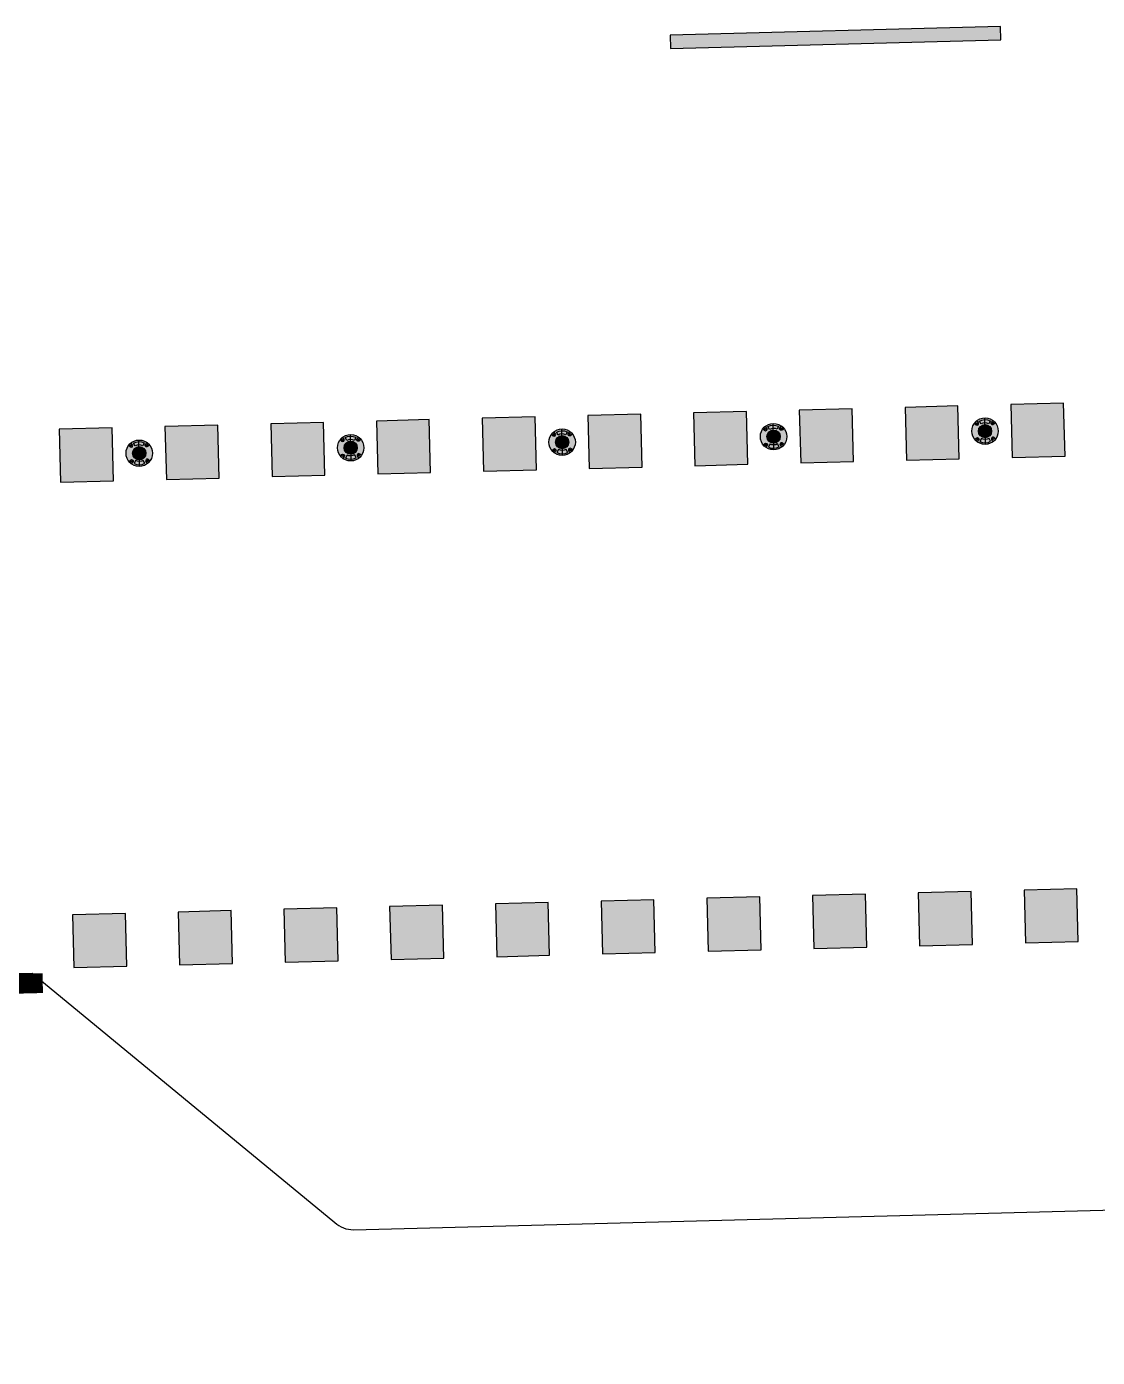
# Model space of a CAD drawing. Header units: metres. Extents: x 668617 to 675126, y 2286318 to 2293677.
# Drawn here: x 669996.17 to 670004.27, y 2287220.8 to 2287230.86 of the extents above; entities that cross this region are included whole.
import ezdxf

# ---------------------------------------------------------------- set-up
doc = ezdxf.new("R2010")
doc.units = ezdxf.units.M
doc.header["$MEASUREMENT"] = 0
for name, color, linetype in [('DMTG-B-CuadrosVerdes', 94, 'Continuous'), ('DMTG-M-VIALETON', 92, 'Continuous'), ('DMTG-PB-BANQUETAS', 251, 'Continuous'), ('DMTG-SH-LINEA DISCONTINUA', 252, 'Continuous'), ('DMTG-SH-LINEA GUARNICION', 40, 'Continuous')]:
    doc.layers.add(name, color=color, linetype=linetype)

# ---------------------------------------------------------------- blocks, each defined once
blk = doc.blocks.new('*U181')
h = blk.add_hatch(color=256)
h.dxf.hatch_style = 1
h.paths.add_polyline_path([(49.595, 3.672), (49.995, 3.672), (49.995, 4.072), (49.595, 4.072)])
h = blk.add_hatch(color=256)
h.dxf.hatch_style = 1
h.paths.add_polyline_path([(49.595, 3.672), (49.995, 3.672), (49.995, 4.072), (49.595, 4.072)])
h = blk.add_hatch(color=256)
h.dxf.hatch_style = 1
h.paths.add_polyline_path([(50.395, 3.672), (50.795, 3.672), (50.795, 4.072), (50.395, 4.072)])
h = blk.add_hatch(color=256)
h.dxf.hatch_style = 1
h.paths.add_polyline_path([(50.395, 3.672), (50.795, 3.672), (50.795, 4.072), (50.395, 4.072)])
h = blk.add_hatch(color=256)
h.dxf.hatch_style = 1
h.paths.add_polyline_path([(51.195, 3.672), (51.595, 3.672), (51.595, 4.072), (51.195, 4.072)])
h = blk.add_hatch(color=256)
h.dxf.hatch_style = 1
h.paths.add_polyline_path([(51.195, 3.672), (51.595, 3.672), (51.595, 4.072), (51.195, 4.072)])
h = blk.add_hatch(color=256)
h.dxf.hatch_style = 1
h.paths.add_polyline_path([(51.995, 3.672), (52.395, 3.672), (52.395, 4.072), (51.995, 4.072)])
h = blk.add_hatch(color=256)
h.dxf.hatch_style = 1
h.paths.add_polyline_path([(51.995, 3.672), (52.395, 3.672), (52.395, 4.072), (51.995, 4.072)])
h = blk.add_hatch(color=256)
h.dxf.hatch_style = 1
h.paths.add_polyline_path([(52.795, 3.672), (53.195, 3.672), (53.195, 4.072), (52.795, 4.072)])
h = blk.add_hatch(color=256)
h.dxf.hatch_style = 1
h.paths.add_polyline_path([(52.795, 3.672), (53.195, 3.672), (53.195, 4.072), (52.795, 4.072)])
h = blk.add_hatch(color=256)
h.dxf.hatch_style = 1
h.paths.add_polyline_path([(53.595, 3.672), (53.995, 3.672), (53.995, 4.072), (53.595, 4.072)])
h = blk.add_hatch(color=256)
h.dxf.hatch_style = 1
h.paths.add_polyline_path([(53.595, 3.672), (53.995, 3.672), (53.995, 4.072), (53.595, 4.072)])
h = blk.add_hatch(color=256)
h.dxf.hatch_style = 1
h.paths.add_polyline_path([(54.395, 3.672), (54.795, 3.672), (54.795, 4.072), (54.395, 4.072)])
h = blk.add_hatch(color=256)
h.dxf.hatch_style = 1
h.paths.add_polyline_path([(54.395, 3.672), (54.795, 3.672), (54.795, 4.072), (54.395, 4.072)])
h = blk.add_hatch(color=256)
h.dxf.hatch_style = 1
h.paths.add_polyline_path([(55.195, 3.672), (55.595, 3.672), (55.595, 4.072), (55.195, 4.072)])
h = blk.add_hatch(color=256)
h.dxf.hatch_style = 1
h.paths.add_polyline_path([(55.195, 3.672), (55.595, 3.672), (55.595, 4.072), (55.195, 4.072)])
h = blk.add_hatch(color=256)
h.dxf.hatch_style = 1
h.paths.add_polyline_path([(55.995, 3.672), (56.395, 3.672), (56.395, 4.072), (55.995, 4.072)])
h = blk.add_hatch(color=256)
h.dxf.hatch_style = 1
h.paths.add_polyline_path([(55.995, 3.672), (56.395, 3.672), (56.395, 4.072), (55.995, 4.072)])
h = blk.add_hatch(color=256)
h.dxf.hatch_style = 1
h.paths.add_polyline_path([(56.795, 3.672), (57.195, 3.672), (57.195, 4.072), (56.795, 4.072)])
h = blk.add_hatch(color=256)
h.dxf.hatch_style = 1
h.paths.add_polyline_path([(56.795, 3.672), (57.195, 3.672), (57.195, 4.072), (56.795, 4.072)])
h = blk.add_hatch(color=256)
h.dxf.hatch_style = 1
h.paths.add_polyline_path([(49.6, 0), (50, 0), (50, 0.4), (49.6, 0.4)])
h = blk.add_hatch(color=256)
h.dxf.hatch_style = 1
h.paths.add_polyline_path([(49.6, 0), (50, 0), (50, 0.4), (49.6, 0.4)])
h = blk.add_hatch(color=256)
h.dxf.hatch_style = 1
h.paths.add_polyline_path([(50.4, 0), (50.8, 0), (50.8, 0.4), (50.4, 0.4)])
h = blk.add_hatch(color=256)
h.dxf.hatch_style = 1
h.paths.add_polyline_path([(50.4, 0), (50.8, 0), (50.8, 0.4), (50.4, 0.4)])
h = blk.add_hatch(color=256)
h.dxf.hatch_style = 1
h.paths.add_polyline_path([(51.2, 0), (51.6, 0), (51.6, 0.4), (51.2, 0.4)])
h = blk.add_hatch(color=256)
h.dxf.hatch_style = 1
h.paths.add_polyline_path([(51.2, 0), (51.6, 0), (51.6, 0.4), (51.2, 0.4)])
h = blk.add_hatch(color=256)
h.dxf.hatch_style = 1
h.paths.add_polyline_path([(52, 0), (52.4, 0), (52.4, 0.4), (52, 0.4)])
h = blk.add_hatch(color=256)
h.dxf.hatch_style = 1
h.paths.add_polyline_path([(52, 0), (52.4, 0), (52.4, 0.4), (52, 0.4)])
h = blk.add_hatch(color=256)
h.dxf.hatch_style = 1
h.paths.add_polyline_path([(52.8, 0), (53.2, 0), (53.2, 0.4), (52.8, 0.4)])
h = blk.add_hatch(color=256)
h.dxf.hatch_style = 1
h.paths.add_polyline_path([(52.8, 0), (53.2, 0), (53.2, 0.4), (52.8, 0.4)])
h = blk.add_hatch(color=256)
h.dxf.hatch_style = 1
h.paths.add_polyline_path([(53.6, 0), (54, 0), (54, 0.4), (53.6, 0.4)])
h = blk.add_hatch(color=256)
h.dxf.hatch_style = 1
h.paths.add_polyline_path([(53.6, 0), (54, 0), (54, 0.4), (53.6, 0.4)])
h = blk.add_hatch(color=256)
h.dxf.hatch_style = 1
h.paths.add_polyline_path([(54.4, 0), (54.8, 0), (54.8, 0.4), (54.4, 0.4)])
h = blk.add_hatch(color=256)
h.dxf.hatch_style = 1
h.paths.add_polyline_path([(54.4, 0), (54.8, 0), (54.8, 0.4), (54.4, 0.4)])
h = blk.add_hatch(color=256)
h.dxf.hatch_style = 1
h.paths.add_polyline_path([(55.2, 0), (55.6, 0), (55.6, 0.4), (55.2, 0.4)])
h = blk.add_hatch(color=256)
h.dxf.hatch_style = 1
h.paths.add_polyline_path([(55.2, 0), (55.6, 0), (55.6, 0.4), (55.2, 0.4)])
h = blk.add_hatch(color=256)
h.dxf.hatch_style = 1
h.paths.add_polyline_path([(56, 0), (56.4, 0), (56.4, 0.4), (56, 0.4)])
h = blk.add_hatch(color=256)
h.dxf.hatch_style = 1
h.paths.add_polyline_path([(56, 0), (56.4, 0), (56.4, 0.4), (56, 0.4)])
h = blk.add_hatch(color=256)
h.dxf.hatch_style = 1
h.paths.add_polyline_path([(56.8, 0), (57.2, 0), (57.2, 0.4), (56.8, 0.4)])
h = blk.add_hatch(color=256)
h.dxf.hatch_style = 1
h.paths.add_polyline_path([(56.8, 0), (57.2, 0), (57.2, 0.4), (56.8, 0.4)])
for points in [[(49.595, 3.672), (49.995, 3.672), (49.995, 4.072), (49.595, 4.072)], [(49.595, 3.672), (49.995, 3.672), (49.995, 4.072), (49.595, 4.072)], [(50.395, 3.672), (50.795, 3.672), (50.795, 4.072), (50.395, 4.072)], [(50.395, 3.672), (50.795, 3.672), (50.795, 4.072), (50.395, 4.072)], [(51.195, 3.672), (51.595, 3.672), (51.595, 4.072), (51.195, 4.072)], [(51.195, 3.672), (51.595, 3.672), (51.595, 4.072), (51.195, 4.072)], [(51.995, 3.672), (52.395, 3.672), (52.395, 4.072), (51.995, 4.072)], [(51.995, 3.672), (52.395, 3.672), (52.395, 4.072), (51.995, 4.072)], [(52.795, 3.672), (53.195, 3.672), (53.195, 4.072), (52.795, 4.072)], [(52.795, 3.672), (53.195, 3.672), (53.195, 4.072), (52.795, 4.072)], [(53.595, 3.672), (53.995, 3.672), (53.995, 4.072), (53.595, 4.072)], [(53.595, 3.672), (53.995, 3.672), (53.995, 4.072), (53.595, 4.072)], [(54.395, 3.672), (54.795, 3.672), (54.795, 4.072), (54.395, 4.072)], [(54.395, 3.672), (54.795, 3.672), (54.795, 4.072), (54.395, 4.072)], [(55.195, 3.672), (55.595, 3.672), (55.595, 4.072), (55.195, 4.072)], [(55.195, 3.672), (55.595, 3.672), (55.595, 4.072), (55.195, 4.072)], [(55.995, 3.672), (56.395, 3.672), (56.395, 4.072), (55.995, 4.072)], [(55.995, 3.672), (56.395, 3.672), (56.395, 4.072), (55.995, 4.072)], [(56.795, 3.672), (57.195, 3.672), (57.195, 4.072), (56.795, 4.072)], [(56.795, 3.672), (57.195, 3.672), (57.195, 4.072), (56.795, 4.072)], [(49.6, 0), (50, 0), (50, 0.4), (49.6, 0.4)], [(49.6, 0), (50, 0), (50, 0.4), (49.6, 0.4)], [(50.4, 0), (50.8, 0), (50.8, 0.4), (50.4, 0.4)], [(50.4, 0), (50.8, 0), (50.8, 0.4), (50.4, 0.4)], [(51.2, 0), (51.6, 0), (51.6, 0.4), (51.2, 0.4)], [(51.2, 0), (51.6, 0), (51.6, 0.4), (51.2, 0.4)], [(52, 0), (52.4, 0), (52.4, 0.4), (52, 0.4)], [(52, 0), (52.4, 0), (52.4, 0.4), (52, 0.4)], [(52.8, 0), (53.2, 0), (53.2, 0.4), (52.8, 0.4)], [(52.8, 0), (53.2, 0), (53.2, 0.4), (52.8, 0.4)], [(53.6, 0), (54, 0), (54, 0.4), (53.6, 0.4)], [(53.6, 0), (54, 0), (54, 0.4), (53.6, 0.4)], [(54.4, 0), (54.8, 0), (54.8, 0.4), (54.4, 0.4)], [(54.4, 0), (54.8, 0), (54.8, 0.4), (54.4, 0.4)], [(55.2, 0), (55.6, 0), (55.6, 0.4), (55.2, 0.4)], [(55.2, 0), (55.6, 0), (55.6, 0.4), (55.2, 0.4)], [(56, 0), (56.4, 0), (56.4, 0.4), (56, 0.4)], [(56, 0), (56.4, 0), (56.4, 0.4), (56, 0.4)], [(56.8, 0), (57.2, 0), (57.2, 0.4), (56.8, 0.4)], [(56.8, 0), (57.2, 0), (57.2, 0.4), (56.8, 0.4)]]:
    blk.add_lwpolyline(points, close=True)
blk = doc.blocks.new('*U156')
blk.add_hatch(color=252).paths.add_polyline_path([(49.989, 1.152), (52.488, 1.212), (52.486, 1.312), (49.986, 1.252)])
blk.add_lwpolyline([(49.989, 1.152), (52.488, 1.212), (52.486, 1.312), (49.986, 1.252)], close=True)
blk = doc.blocks.new('*U182')
at = {"true_color": 0x58ba48}
h = blk.add_hatch(color=85, dxfattribs=at)
h.dxf.hatch_style = 1
h.paths.add_polyline_path([(-3.036, 11.514, 1), (-2.936, 11.514, 1)], flags=0)
h.paths.add_polyline_path([(-3.037, 11.582), (-3.048, 11.593, 0.062746), (-3.065, 11.576), (-3.054, 11.565, 0.413879), (-3.037, 11.565, 0.414549)], flags=17)
h.paths.add_polyline_path([(-3.039, 11.574, -1), (-3.052, 11.574, -1)], flags=16)
h.paths.add_polyline_path([(-3.036, 11.514, 1), (-2.936, 11.514, 1)], flags=16)
h.paths.add_polyline_path([(-2.925, 11.593), (-2.936, 11.582, 0.413879), (-2.936, 11.565, 0.414549), (-2.918, 11.565), (-2.907, 11.576, 0.062746)], flags=17)
h.paths.add_polyline_path([(-2.921, 11.574, -1), (-2.933, 11.574, -1)], flags=16)
h.paths.add_polyline_path([(-2.907, 11.453), (-2.918, 11.464, 0.413879), (-2.936, 11.464, 0.414549), (-2.936, 11.446), (-2.925, 11.435, 0.062746)], flags=17)
h.paths.add_polyline_path([(-2.933, 11.455, -1), (-2.921, 11.455, -1)], flags=16)
h.paths.add_polyline_path([(-3.037, 11.464, 0.414549), (-3.054, 11.464), (-3.065, 11.453, 0.062746), (-3.048, 11.435), (-3.037, 11.446, 0.413879)], flags=17)
h.paths.add_polyline_path([(-3.052, 11.455, -1), (-3.039, 11.455, -1)], flags=16)
h.paths.add_polyline_path([(-2.907, 11.576), (-2.918, 11.565, -0.414549), (-2.936, 11.565, -0.413879), (-2.936, 11.582), (-2.925, 11.593, 0.342564), (-3.048, 11.593), (-3.037, 11.582, -0.414549), (-3.037, 11.565, -0.413879), (-3.054, 11.565), (-3.065, 11.576, 0.166532), (-3.086, 11.514, 0.166532), (-3.065, 11.453), (-3.054, 11.464, -0.414549), (-3.037, 11.464, -0.413879), (-3.037, 11.446), (-3.048, 11.435, 0.342564), (-2.925, 11.435), (-2.936, 11.446, -0.414549), (-2.936, 11.464, -0.413879), (-2.918, 11.464), (-2.907, 11.453, 0.166532), (-2.886, 11.514, 0.166532)])
h.paths.add_polyline_path([(-2.936, 11.514, -1), (-3.036, 11.514, -1)], flags=0)
h.paths.add_polyline_path([(-2.957, 11.57, 0.245947), (-3.015, 11.57), (-3.027, 11.592, -0.245947), (-2.946, 11.592)], flags=16)
h.paths.add_polyline_path([(-2.957, 11.459), (-2.946, 11.437, -0.245947), (-3.027, 11.437), (-3.015, 11.459, 0.245947)], flags=16)
at = {"true_color": 0xc7c8ca}
h = blk.add_hatch(color=9, dxfattribs=at)
h.dxf.hatch_style = 1
h.paths.add_polyline_path([(-2.946, 11.592, 0.245947), (-3.027, 11.592), (-3.015, 11.57, -0.245947), (-2.957, 11.57)])
h.paths.add_polyline_path([(-2.946, 11.437), (-2.957, 11.459, -0.245947), (-3.015, 11.459), (-3.027, 11.437, 0.245947)])
at = {"true_color": 0x58ba48}
h = blk.add_hatch(color=85, dxfattribs=at)
h.dxf.hatch_style = 1
h.paths.add_polyline_path([(-1.436, 11.514, 1), (-1.336, 11.514, 1)], flags=0)
h.paths.add_polyline_path([(-1.437, 11.582), (-1.448, 11.593, 0.062746), (-1.465, 11.575), (-1.454, 11.565, 0.413879), (-1.437, 11.565, 0.414549)], flags=17)
h.paths.add_polyline_path([(-1.439, 11.573, -1), (-1.452, 11.573, -1)], flags=16)
h.paths.add_polyline_path([(-1.436, 11.514, 1), (-1.336, 11.514, 1)], flags=16)
h.paths.add_polyline_path([(-1.325, 11.593), (-1.336, 11.582, 0.413879), (-1.336, 11.565, 0.414549), (-1.318, 11.565), (-1.307, 11.575, 0.062746)], flags=17)
h.paths.add_polyline_path([(-1.321, 11.573, -1), (-1.333, 11.573, -1)], flags=16)
h.paths.add_polyline_path([(-1.307, 11.453), (-1.318, 11.464, 0.413879), (-1.336, 11.464, 0.414549), (-1.336, 11.446), (-1.325, 11.435, 0.062746)], flags=17)
h.paths.add_polyline_path([(-1.333, 11.455, -1), (-1.321, 11.455, -1)], flags=16)
h.paths.add_polyline_path([(-1.437, 11.464, 0.414549), (-1.454, 11.464), (-1.465, 11.453, 0.062746), (-1.448, 11.435), (-1.437, 11.446, 0.413879)], flags=17)
h.paths.add_polyline_path([(-1.452, 11.455, -1), (-1.439, 11.455, -1)], flags=16)
h.paths.add_polyline_path([(-1.307, 11.575), (-1.318, 11.565, -0.414549), (-1.336, 11.565, -0.413879), (-1.336, 11.582), (-1.325, 11.593, 0.342564), (-1.448, 11.593), (-1.437, 11.582, -0.414549), (-1.437, 11.565, -0.413879), (-1.454, 11.565), (-1.465, 11.575, 0.166532), (-1.486, 11.514, 0.166532), (-1.465, 11.453), (-1.454, 11.464, -0.414549), (-1.437, 11.464, -0.413879), (-1.437, 11.446), (-1.448, 11.435, 0.342564), (-1.325, 11.435), (-1.336, 11.446, -0.414549), (-1.336, 11.464, -0.413879), (-1.318, 11.464), (-1.307, 11.453, 0.166532), (-1.286, 11.514, 0.166532)])
h.paths.add_polyline_path([(-1.336, 11.514, -1), (-1.436, 11.514, -1)], flags=0)
h.paths.add_polyline_path([(-1.357, 11.569, 0.245947), (-1.415, 11.569), (-1.427, 11.592, -0.245947), (-1.346, 11.592)], flags=16)
h.paths.add_polyline_path([(-1.357, 11.459), (-1.346, 11.437, -0.245947), (-1.427, 11.437), (-1.415, 11.459, 0.245947)], flags=16)
at = {"true_color": 0xc7c8ca}
h = blk.add_hatch(color=9, dxfattribs=at)
h.dxf.hatch_style = 1
h.paths.add_polyline_path([(-1.346, 11.592, 0.245947), (-1.427, 11.592), (-1.415, 11.569, -0.245947), (-1.357, 11.569)])
h.paths.add_polyline_path([(-1.346, 11.437), (-1.357, 11.459, -0.245947), (-1.415, 11.459), (-1.427, 11.437, 0.245947)])
at = {"true_color": 0x58ba48}
h = blk.add_hatch(color=85, dxfattribs=at)
h.dxf.hatch_style = 1
h.paths.add_polyline_path([(0.164, 11.514, 1), (0.264, 11.514, 1)], flags=0)
h.paths.add_polyline_path([(0.163, 11.582), (0.152, 11.593, 0.062746), (0.135, 11.575), (0.146, 11.564, 0.413879), (0.163, 11.564, 0.414549)], flags=17)
h.paths.add_polyline_path([(0.161, 11.573, -1), (0.148, 11.573, -1)], flags=16)
h.paths.add_polyline_path([(0.164, 11.514, 1), (0.264, 11.514, 1)], flags=16)
h.paths.add_polyline_path([(0.275, 11.593), (0.264, 11.582, 0.413879), (0.264, 11.564, 0.414549), (0.282, 11.564), (0.293, 11.575, 0.062746)], flags=17)
h.paths.add_polyline_path([(0.279, 11.573, -1), (0.267, 11.573, -1)], flags=16)
h.paths.add_polyline_path([(0.293, 11.453), (0.282, 11.463, 0.413879), (0.264, 11.463, 0.414549), (0.264, 11.446), (0.275, 11.435, 0.062746)], flags=17)
h.paths.add_polyline_path([(0.267, 11.455, -1), (0.279, 11.455, -1)], flags=16)
h.paths.add_polyline_path([(0.163, 11.463, 0.414549), (0.146, 11.463), (0.135, 11.453, 0.062746), (0.152, 11.435), (0.163, 11.446, 0.413879)], flags=17)
h.paths.add_polyline_path([(0.148, 11.455, -1), (0.161, 11.455, -1)], flags=16)
h.paths.add_polyline_path([(0.293, 11.575), (0.282, 11.564, -0.414549), (0.264, 11.564, -0.413879), (0.264, 11.582), (0.275, 11.593, 0.342564), (0.152, 11.593), (0.163, 11.582, -0.414549), (0.163, 11.564, -0.413879), (0.146, 11.564), (0.135, 11.575, 0.166532), (0.114, 11.514, 0.166532), (0.135, 11.453), (0.146, 11.463, -0.414549), (0.163, 11.463, -0.413879), (0.163, 11.446), (0.152, 11.435, 0.342564), (0.275, 11.435), (0.264, 11.446, -0.414549), (0.264, 11.463, -0.413879), (0.282, 11.463), (0.293, 11.453, 0.166532), (0.314, 11.514, 0.166532)])
h.paths.add_polyline_path([(0.264, 11.514, -1), (0.164, 11.514, -1)], flags=0)
h.paths.add_polyline_path([(0.243, 11.569, 0.245947), (0.185, 11.569), (0.173, 11.591, -0.245947), (0.254, 11.591)], flags=16)
h.paths.add_polyline_path([(0.243, 11.459), (0.254, 11.436, -0.245947), (0.173, 11.436), (0.185, 11.459, 0.245947)], flags=16)
at = {"true_color": 0xc7c8ca}
h = blk.add_hatch(color=9, dxfattribs=at)
h.dxf.hatch_style = 1
h.paths.add_polyline_path([(0.254, 11.591, 0.245947), (0.173, 11.591), (0.185, 11.569, -0.245947), (0.243, 11.569)])
h.paths.add_polyline_path([(0.254, 11.436), (0.243, 11.459, -0.245947), (0.185, 11.459), (0.173, 11.436, 0.245947)])
at = {"true_color": 0x58ba48}
h = blk.add_hatch(color=85, dxfattribs=at)
h.dxf.hatch_style = 1
h.paths.add_polyline_path([(1.764, 11.514, 1), (1.864, 11.514, 1)], flags=0)
h.paths.add_polyline_path([(1.763, 11.582), (1.752, 11.593, 0.062746), (1.735, 11.575), (1.746, 11.564, 0.413879), (1.763, 11.564, 0.414549)], flags=17)
h.paths.add_polyline_path([(1.761, 11.573, -1), (1.748, 11.573, -1)], flags=16)
h.paths.add_polyline_path([(1.764, 11.514, 1), (1.864, 11.514, 1)], flags=16)
h.paths.add_polyline_path([(1.875, 11.593), (1.864, 11.582, 0.413879), (1.864, 11.564, 0.414549), (1.882, 11.564), (1.893, 11.575, 0.062746)], flags=17)
h.paths.add_polyline_path([(1.879, 11.573, -1), (1.867, 11.573, -1)], flags=16)
h.paths.add_polyline_path([(1.893, 11.452), (1.882, 11.463, 0.413879), (1.864, 11.463, 0.414549), (1.864, 11.446), (1.875, 11.435, 0.062746)], flags=17)
h.paths.add_polyline_path([(1.867, 11.454, -1), (1.879, 11.454, -1)], flags=16)
h.paths.add_polyline_path([(1.763, 11.463, 0.414549), (1.746, 11.463), (1.735, 11.453, 0.062746), (1.752, 11.435), (1.763, 11.446, 0.413879)], flags=17)
h.paths.add_polyline_path([(1.748, 11.454, -1), (1.761, 11.454, -1)], flags=16)
h.paths.add_polyline_path([(1.893, 11.575), (1.882, 11.564, -0.414549), (1.864, 11.564, -0.413879), (1.864, 11.582), (1.875, 11.593, 0.342564), (1.752, 11.593), (1.763, 11.582, -0.414549), (1.763, 11.564, -0.413879), (1.746, 11.564), (1.735, 11.575, 0.166532), (1.714, 11.514, 0.166532), (1.735, 11.453), (1.746, 11.463, -0.414549), (1.763, 11.463, -0.413879), (1.763, 11.446), (1.752, 11.435, 0.342564), (1.875, 11.435), (1.864, 11.446, -0.414549), (1.864, 11.463, -0.413879), (1.882, 11.463), (1.893, 11.452, 0.166532), (1.914, 11.514, 0.166532)])
h.paths.add_polyline_path([(1.864, 11.514, -1), (1.764, 11.514, -1)], flags=0)
h.paths.add_polyline_path([(1.843, 11.569, 0.245947), (1.785, 11.569), (1.773, 11.591, -0.245947), (1.854, 11.591)], flags=16)
h.paths.add_polyline_path([(1.843, 11.458), (1.854, 11.436, -0.245947), (1.773, 11.436), (1.785, 11.458, 0.245947)], flags=16)
at = {"true_color": 0xc7c8ca}
h = blk.add_hatch(color=9, dxfattribs=at)
h.dxf.hatch_style = 1
h.paths.add_polyline_path([(1.854, 11.591, 0.245947), (1.773, 11.591), (1.785, 11.569, -0.245947), (1.843, 11.569)])
h.paths.add_polyline_path([(1.854, 11.436), (1.843, 11.458, -0.245947), (1.785, 11.458), (1.773, 11.436, 0.245947)])
at = {"true_color": 0x58ba48}
h = blk.add_hatch(color=85, dxfattribs=at)
h.dxf.hatch_style = 1
h.paths.add_polyline_path([(3.364, 11.514, 1), (3.464, 11.514, 1)], flags=0)
h.paths.add_polyline_path([(3.363, 11.582), (3.352, 11.593, 0.062746), (3.335, 11.575), (3.346, 11.564, 0.413879), (3.363, 11.564, 0.414549)], flags=17)
h.paths.add_polyline_path([(3.361, 11.573, -1), (3.348, 11.573, -1)], flags=16)
h.paths.add_polyline_path([(3.364, 11.514, 1), (3.464, 11.514, 1)], flags=16)
h.paths.add_polyline_path([(3.475, 11.593), (3.464, 11.582, 0.413879), (3.464, 11.564, 0.414549), (3.482, 11.564), (3.493, 11.575, 0.062746)], flags=17)
h.paths.add_polyline_path([(3.479, 11.573, -1), (3.467, 11.573, -1)], flags=16)
h.paths.add_polyline_path([(3.493, 11.452), (3.482, 11.463, 0.413879), (3.464, 11.463, 0.414549), (3.464, 11.445), (3.475, 11.435, 0.062746)], flags=17)
h.paths.add_polyline_path([(3.467, 11.454, -1), (3.479, 11.454, -1)], flags=16)
h.paths.add_polyline_path([(3.363, 11.463, 0.414549), (3.346, 11.463), (3.335, 11.452, 0.062746), (3.352, 11.435), (3.363, 11.445, 0.413879)], flags=17)
h.paths.add_polyline_path([(3.348, 11.454, -1), (3.361, 11.454, -1)], flags=16)
h.paths.add_polyline_path([(3.493, 11.575), (3.482, 11.564, -0.414549), (3.464, 11.564, -0.413879), (3.464, 11.582), (3.475, 11.593, 0.342564), (3.352, 11.593), (3.363, 11.582, -0.414549), (3.363, 11.564, -0.413879), (3.346, 11.564), (3.335, 11.575, 0.166532), (3.314, 11.514, 0.166532), (3.335, 11.452), (3.346, 11.463, -0.414549), (3.363, 11.463, -0.413879), (3.363, 11.445), (3.352, 11.435, 0.342564), (3.475, 11.435), (3.464, 11.445, -0.414549), (3.464, 11.463, -0.413879), (3.482, 11.463), (3.493, 11.452, 0.166532), (3.514, 11.514, 0.166532)])
h.paths.add_polyline_path([(3.464, 11.514, -1), (3.364, 11.514, -1)], flags=0)
h.paths.add_polyline_path([(3.443, 11.569, 0.245947), (3.385, 11.569), (3.373, 11.591, -0.245947), (3.454, 11.591)], flags=16)
h.paths.add_polyline_path([(3.443, 11.458), (3.454, 11.436, -0.245947), (3.373, 11.436), (3.385, 11.458, 0.245947)], flags=16)
at = {"true_color": 0xc7c8ca}
h = blk.add_hatch(color=9, dxfattribs=at)
h.dxf.hatch_style = 1
h.paths.add_polyline_path([(3.454, 11.591, 0.245947), (3.373, 11.591), (3.385, 11.569, -0.245947), (3.443, 11.569)])
h.paths.add_polyline_path([(3.454, 11.436), (3.443, 11.458, -0.245947), (3.385, 11.458), (3.373, 11.436, 0.245947)])
at = {"true_color": 0x58ba48}
h = blk.add_hatch(color=85, dxfattribs=at)
h.dxf.hatch_style = 1
h.paths.add_polyline_path([(-3.036, 11.514, 1), (-2.936, 11.514, 1)])
h = blk.add_hatch(color=85, dxfattribs=at)
h.dxf.hatch_style = 1
h.paths.add_polyline_path([(-1.436, 11.514, 1), (-1.336, 11.514, 1)])
h = blk.add_hatch(color=85, dxfattribs=at)
h.dxf.hatch_style = 1
h.paths.add_polyline_path([(0.164, 11.514, 1), (0.264, 11.514, 1)])
h = blk.add_hatch(color=85, dxfattribs=at)
h.dxf.hatch_style = 1
h.paths.add_polyline_path([(1.764, 11.514, 1), (1.864, 11.514, 1)])
h = blk.add_hatch(color=85, dxfattribs=at)
h.dxf.hatch_style = 1
h.paths.add_polyline_path([(3.364, 11.514, 1), (3.464, 11.514, 1)])
at = {"color": 18, "true_color": 0x000000}
for points in [[(-3.037, 11.582), (-3.048, 11.593, 0.062746), (-3.065, 11.576), (-3.054, 11.565, 0.413879), (-3.037, 11.565, 0.414549)], [(-2.946, 11.592), (-2.957, 11.57, 0.245947), (-3.015, 11.57), (-3.027, 11.592, -0.245947)], [(-2.936, 11.582), (-2.925, 11.593, -0.062746), (-2.907, 11.576), (-2.918, 11.565, -0.413879), (-2.936, 11.565, -0.414549)], [(-1.437, 11.582), (-1.448, 11.593, 0.062746), (-1.465, 11.575), (-1.454, 11.565, 0.413879), (-1.437, 11.565, 0.414549)], [(-1.346, 11.592), (-1.357, 11.569, 0.245947), (-1.415, 11.569), (-1.427, 11.592, -0.245947)], [(-1.336, 11.582), (-1.325, 11.593, -0.062746), (-1.307, 11.575), (-1.318, 11.565, -0.413879), (-1.336, 11.565, -0.414549)], [(0.163, 11.582), (0.152, 11.593, 0.062746), (0.135, 11.575), (0.146, 11.564, 0.413879), (0.163, 11.564, 0.414549)], [(0.254, 11.591), (0.243, 11.569, 0.245947), (0.185, 11.569), (0.173, 11.591, -0.245947)], [(0.264, 11.582), (0.275, 11.593, -0.062746), (0.293, 11.575), (0.282, 11.564, -0.413879), (0.264, 11.564, -0.414549)], [(1.763, 11.582), (1.752, 11.593, 0.062746), (1.735, 11.575), (1.746, 11.564, 0.413879), (1.763, 11.564, 0.414549)], [(1.854, 11.591), (1.843, 11.569, 0.245947), (1.785, 11.569), (1.773, 11.591, -0.245947)], [(1.864, 11.582), (1.875, 11.593, -0.062746), (1.893, 11.575), (1.882, 11.564, -0.413879), (1.864, 11.564, -0.414549)], [(3.363, 11.582), (3.352, 11.593, 0.062746), (3.335, 11.575), (3.346, 11.564, 0.413879), (3.363, 11.564, 0.414549)], [(3.454, 11.591), (3.443, 11.569, 0.245947), (3.385, 11.569), (3.373, 11.591, -0.245947)], [(3.464, 11.582), (3.475, 11.593, -0.062746), (3.493, 11.575), (3.482, 11.564, -0.413879), (3.464, 11.564, -0.414549)], [(-3.037, 11.446), (-3.048, 11.435, -0.062746), (-3.065, 11.453), (-3.054, 11.464, -0.413879), (-3.037, 11.464, -0.414549)], [(-2.946, 11.437), (-2.957, 11.459, -0.245947), (-3.015, 11.459), (-3.027, 11.437, 0.245947)], [(-2.936, 11.446), (-2.925, 11.435, 0.062746), (-2.907, 11.453), (-2.918, 11.464, 0.413879), (-2.936, 11.464, 0.414549)], [(-1.437, 11.446), (-1.448, 11.435, -0.062746), (-1.465, 11.453), (-1.454, 11.464, -0.413879), (-1.437, 11.464, -0.414549)], [(-1.346, 11.437), (-1.357, 11.459, -0.245947), (-1.415, 11.459), (-1.427, 11.437, 0.245947)], [(-1.336, 11.446), (-1.325, 11.435, 0.062746), (-1.307, 11.453), (-1.318, 11.464, 0.413879), (-1.336, 11.464, 0.414549)], [(0.163, 11.446), (0.152, 11.435, -0.062746), (0.135, 11.453), (0.146, 11.463, -0.413879), (0.163, 11.463, -0.414549)], [(0.254, 11.436), (0.243, 11.459, -0.245947), (0.185, 11.459), (0.173, 11.436, 0.245947)], [(0.264, 11.446), (0.275, 11.435, 0.062746), (0.293, 11.453), (0.282, 11.463, 0.413879), (0.264, 11.463, 0.414549)], [(1.763, 11.446), (1.752, 11.435, -0.062746), (1.735, 11.453), (1.746, 11.463, -0.413879), (1.763, 11.463, -0.414549)], [(1.854, 11.436), (1.843, 11.458, -0.245947), (1.785, 11.458), (1.773, 11.436, 0.245947)], [(1.864, 11.446), (1.875, 11.435, 0.062746), (1.893, 11.452), (1.882, 11.463, 0.413879), (1.864, 11.463, 0.414549)], [(3.363, 11.445), (3.352, 11.435, -0.062746), (3.335, 11.452), (3.346, 11.463, -0.413879), (3.363, 11.463, -0.414549)], [(3.454, 11.436), (3.443, 11.458, -0.245947), (3.385, 11.458), (3.373, 11.436, 0.245947)], [(3.464, 11.445), (3.475, 11.435, 0.062746), (3.493, 11.452), (3.482, 11.463, 0.413879), (3.464, 11.463, 0.414549)]]:
    blk.add_lwpolyline(points, format="xyb", close=True, dxfattribs=at)
for points in [[(-2.986, 11.414), (-2.986, 11.614)], [(-1.386, 11.414), (-1.386, 11.614)], [(0.214, 11.414), (0.214, 11.614)], [(1.814, 11.414), (1.814, 11.614)], [(3.414, 11.414), (3.414, 11.614)]]:
    blk.add_lwpolyline(points)
for centre, radius in [((-2.986, 11.514), 0.1), ((-3.046, 11.574), 0.00613), ((-2.927, 11.574), 0.00613), ((-1.386, 11.514), 0.1), ((-1.446, 11.573), 0.00613), ((-1.327, 11.573), 0.00613), ((0.214, 11.514), 0.1), ((0.154, 11.573), 0.00613), ((0.273, 11.573), 0.00613), ((1.814, 11.514), 0.1), ((1.754, 11.573), 0.00613), ((1.873, 11.573), 0.00613), ((3.414, 11.514), 0.1), ((3.354, 11.573), 0.00613), ((3.473, 11.573), 0.00613), ((-2.986, 11.514), 0.05), ((-1.386, 11.514), 0.05), ((0.214, 11.514), 0.05), ((1.814, 11.514), 0.05), ((3.414, 11.514), 0.05), ((-3.046, 11.455), 0.00613), ((-2.927, 11.455), 0.00613), ((-1.446, 11.455), 0.00613), ((-1.327, 11.455), 0.00613), ((0.154, 11.455), 0.00613), ((0.273, 11.455), 0.00613), ((1.754, 11.454), 0.00613), ((1.873, 11.454), 0.00613), ((3.354, 11.454), 0.00613), ((3.473, 11.454), 0.00613)]:
    blk.add_circle(centre, radius, dxfattribs=at)

msp = doc.modelspace()

# ---------------------------------------------------------------- linework, layer by layer
at = {"layer": 'DMTG-PB-BANQUETAS'}
for points in [[(670012.51306, 2287224.13077), (670059.73334, 2287225.37992, -0.3839787), (670063.82992, 2287221.28565), (670065.20734, 2287147.09155), (670065.15884, 2287146.6179), (670065.02446, 2287146.16088), (670064.80732, 2287145.73647), (670064.51553, 2287145.35961), (670064.16019, 2287145.04323), (670063.75137, 2287144.79824), (669947.54261, 2287141.38097, -0.41556022), (669939.30992, 2287149.17912), (669937.69777, 2287214.16606, -0.41000821), (669945.4957, 2287222.40976), (669996.21388, 2287223.70948)], [(669996.21388, 2287223.70948), (669998.50256, 2287221.82394, 0.19891237), (669998.6454, 2287221.7689), (670010.17518, 2287222.0692, 0.19887554), (670010.31508, 2287222.13126), (670012.50856, 2287224.12604)]]:
    msp.add_lwpolyline(points, format="xyb", dxfattribs=at)
at = {"layer": 'DMTG-SH-LINEA GUARNICION', "const_width": 0.15}
msp.add_lwpolyline([(669981.65071, 2287223.25898), (669996.29394, 2287223.63331)], dxfattribs=at)

# ---------------------------------------------------------------- block references
at = {"layer": 'DMTG-B-CuadrosVerdes', "rotation": 181.4830084380721}
msp.add_blockref('*U181', (670053.59961, 2287229.30104), dxfattribs=at)
at = {"layer": 'DMTG-M-VIALETON', "rotation": 1.498409587873788}
msp.add_blockref('*U182', (670000.30997, 2287216.20718), dxfattribs=at)
at = {"layer": 'DMTG-SH-LINEA DISCONTINUA', "rotation": 180.0955938222612}
msp.add_blockref('*U156', (670053.52556, 2287232.10006), dxfattribs=at)

doc.saveas('drawing.dxf')
